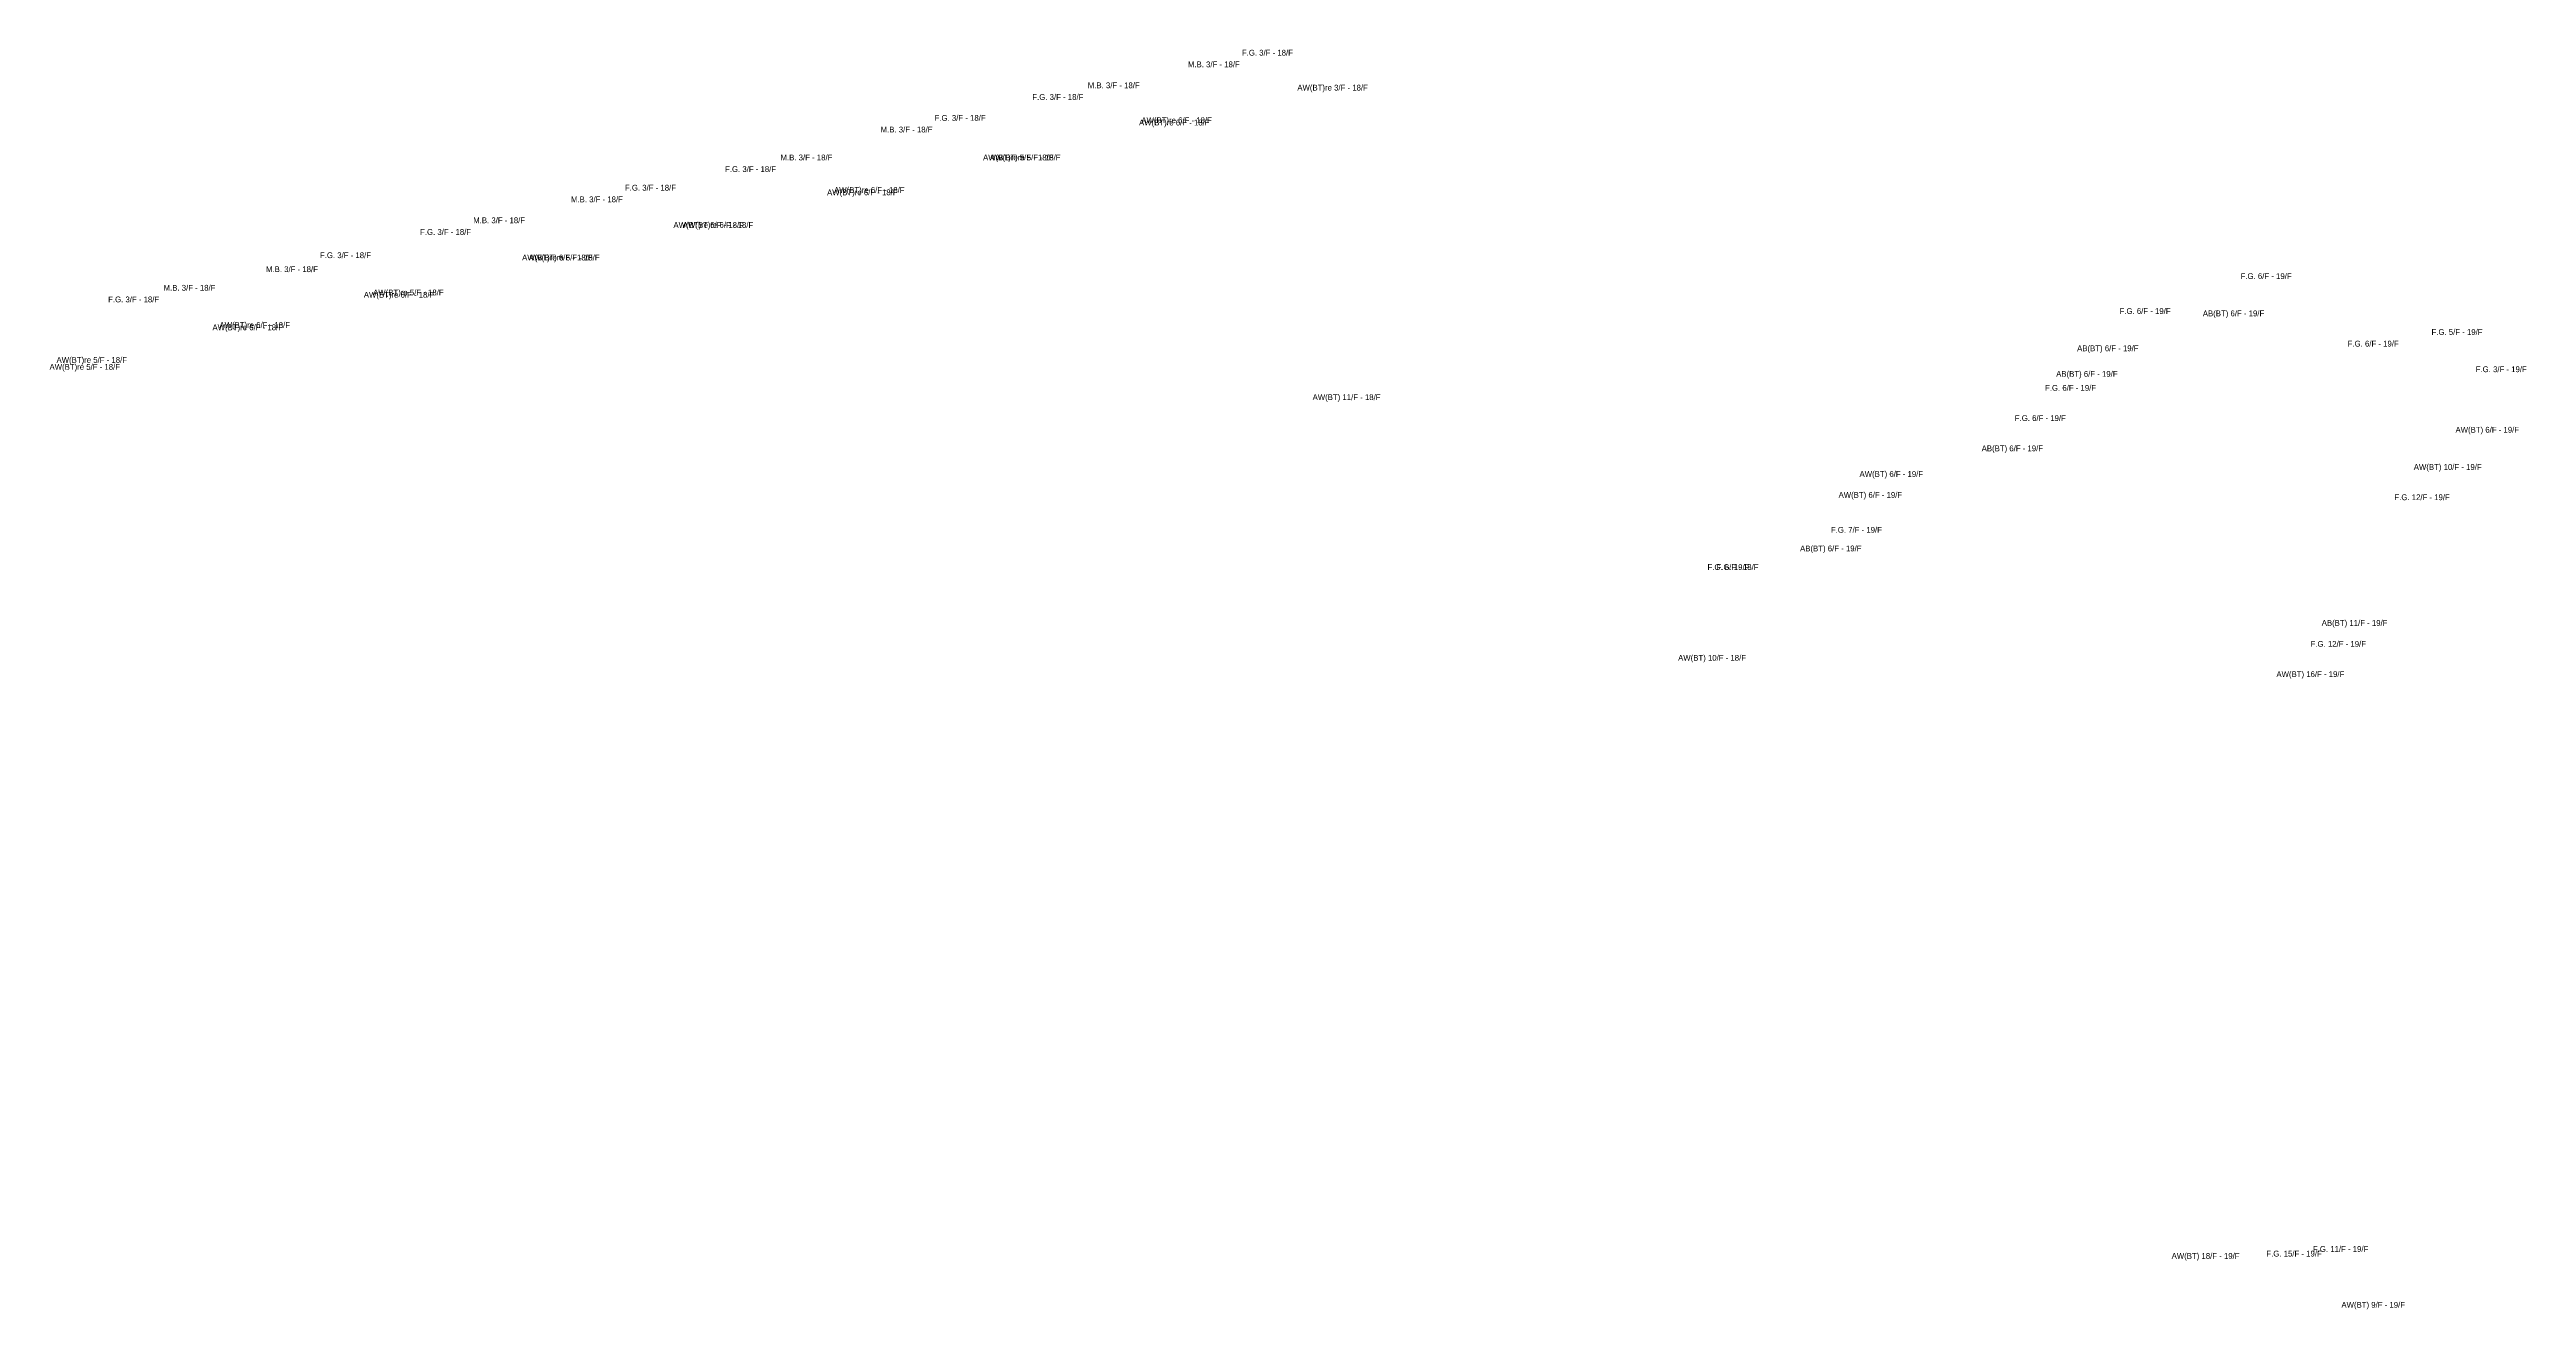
# Model space of a CAD drawing. Extents: x 817078 to 817239, y 826078 to 826189.
# Drawn here: x 817133 to 817239.4, y 826134.4 to 826188.5 of the extents above; entities that cross this region are included whole.
import ezdxf
from ezdxf.enums import TextEntityAlignment as Align

# ---------------------------------------------------------------- set-up
doc = ezdxf.new("R2010")
doc.units = 0
doc.layers.add('AC_Mitigation_Check', color=3, linetype='Continuous')

msp = doc.modelspace()

# ---------------------------------------------------------------- texts
at = {"layer": 'AC_Mitigation_Check'}
for s, p in [(' F.G. 3/F - 18/F', (817185.3, 826188.4)), (' M.B. 3/F - 18/F', (817178.7, 826187)), (' M.B. 3/F - 18/F', (817183, 826187.9)), (' F.G. 3/F - 18/F', (817176.3, 826186.5)), (' AW(BT)re 3/F - 18/F', (817188.1, 826186.9)), (' M.B. 3/F - 18/F', (817169.8, 826185.1)), (' F.G. 3/F - 18/F', (817172.1, 826185.6)), (' AW(BT)re 6/F - 18/F', (817181.3, 826185.4)), (' AW(BT)re 6/F - 18/F', (817181.4, 826185.5)), (' M.B. 3/F - 18/F', (817165.5, 826183.9)), (' AW(BT)re 5/F - 18/F', (817174.6, 826183.9)), (' AW(BT)re 5/F - 18/F', (817174.9, 826183.9)), (' F.G. 3/F - 18/F', (817163.1, 826183.4)), (' M.B. 3/F - 18/F', (817156.5, 826182.1)), (' F.G. 3/F - 18/F', (817158.8, 826182.6)), (' AW(BT)re 6/F - 18/F', (817167.9, 826182.4)), (' AW(BT)re 6/F - 18/F', (817168.2, 826182.5)), (' F.G. 3/F - 18/F', (817150, 826180.7)), (' M.B. 3/F - 18/F', (817152.3, 826181.2)), (' AW(BT)re 6/F - 18/F', (817161.3, 826181)), (' AW(BT)re 6/F - 18/F', (817161.7, 826181)), (' F.G. 3/F - 18/F', (817145.7, 826179.7)), (' AW(BT)re 6/F - 18/F', (817154.8, 826179.6)), (' AW(BT)re 6/F - 18/F', (817155.1, 826179.6)), (' M.B. 3/F - 18/F', (817143.4, 826179.1)), (' F.G. 6/F - 19/F', (817228.2, 826178.8)), (' F.G. 3/F - 18/F', (817136.6, 826177.8)), (' M.B. 3/F - 18/F', (817139, 826178.3)), (' AW(BT)re 6/F - 18/F', (817148, 826178)), (' AW(BT)re 5/F - 18/F', (817148.4, 826178.1)), (' AW(BT)re 6/F - 18/F', (817141.5, 826176.6)), (' AW(BT)re 6/F - 18/F', (817141.8, 826176.7)), (' F.G. 6/F - 19/F', (817223, 826177.3)), (' AB(BT) 6/F - 19/F', (817226.8, 826177.2)), (' F.G. 5/F - 19/F', (817236.4, 826176.4)), (' AB(BT) 6/F - 19/F', (817221.4, 826175.7)), (' F.G. 6/F - 19/F', (817232.8, 826175.9)), (' AW(BT)re 5/F - 18/F', (817134.5, 826174.9)), (' AW(BT)re 5/F - 18/F', (817134.8, 826175.2)), (' AB(BT) 6/F - 19/F', (817220.5, 826174.6)), (' F.G. 3/F - 19/F', (817238.3, 826174.8)), (' AW(BT) 11/F - 18/F', (817188.7, 826173.6)), (' F.G. 6/F - 19/F', (817219.8, 826174)), (' F.G. 6/F - 19/F', (817218.5, 826172.7)), (' AW(BT) 6/F - 19/F', (817237.7, 826172.2)), (' AB(BT) 6/F - 19/F', (817217.3, 826171.4)), (' AW(BT) 6/F - 19/F', (817212.1, 826170.3)), (' AW(BT) 10/F - 19/F', (817236, 826170.6)), (' AW(BT) 6/F - 19/F', (817211.2, 826169.4)), (' F.G. 12/F - 19/F', (817234.9, 826169.3)), (' F.G. 7/F - 19/F', (817210.6, 826167.9)), (' AB(BT) 6/F - 19/F', (817209.5, 826167.1)), (' F.G. 6/F - 18/F', (817205.3, 826166.3)), (' F.G. 19/F', (817205.3, 826166.3)), (' AB(BT) 11/F - 19/F', (817232, 826163.9)), (' F.G. 12/F - 19/F', (817231.3, 826163)), (' AW(BT) 10/F - 18/F', (817204.4, 826162.4)), (' AW(BT) 16/F - 19/F', (817230.1, 826161.7)), (' F.G. 11/F - 19/F', (817231.4, 826137)), (' AW(BT) 18/F - 19/F', (817225.6, 826136.7)), (' F.G. 15/F - 19/F', (817229.4, 826136.8)), (' AW(BT) 9/F - 19/F', (817232.8, 826134.6))]:
    msp.add_text(s, height=0.25, dxfattribs=at).set_placement(p, align=Align.MIDDLE_CENTER)

doc.saveas('drawing.dxf')
